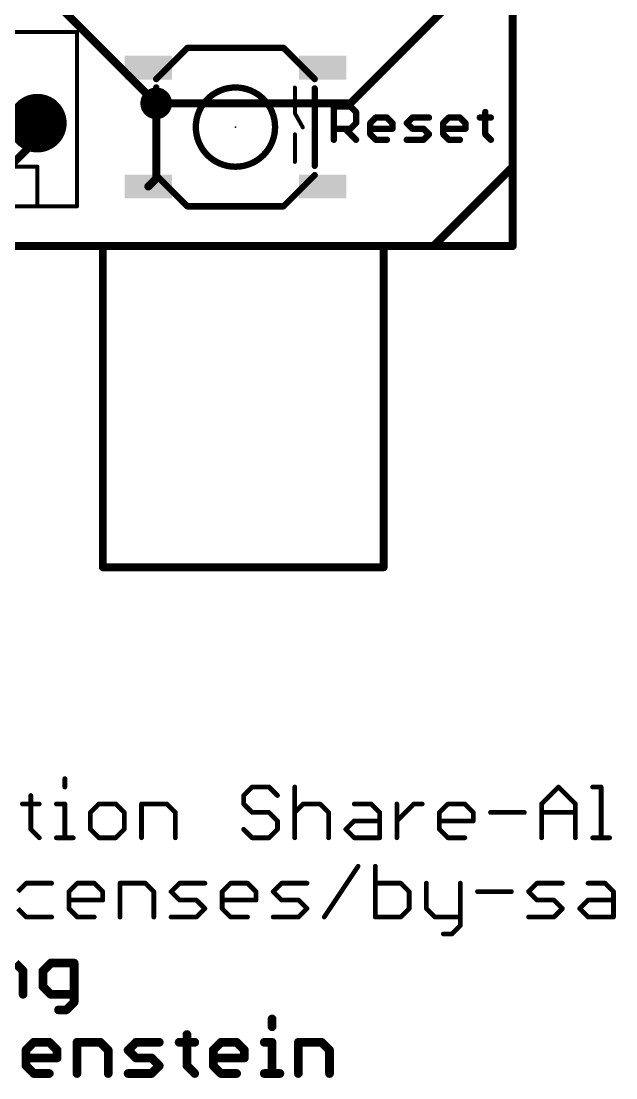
# Model space of a CAD drawing. Extents: x -28 to 79, y -27 to 67.
# Drawn here: x 37.58 to 56.64, y -26.67 to 7.21 of the extents above; entities that cross this region are included whole.
import ezdxf

# ---------------------------------------------------------------- set-up
doc = ezdxf.new("R2010")
doc.units = 0
for name, color, linetype in [('1', 12, 'CONTINUOUS'), ('16', 132, 'CONTINUOUS'), ('17', 110, 'CONTINUOUS'), ('18', 110, 'CONTINUOUS'), ('20', 53, 'CONTINUOUS'), ('21', 41, 'CONTINUOUS'), ('23', 53, 'CONTINUOUS'), ('51', 53, 'CONTINUOUS')]:
    doc.layers.add(name, color=color, linetype=linetype)

# ---------------------------------------------------------------- blocks, each defined once
blk = doc.blocks.new('RECT')
blk.add_solid([(-0.5, -0.5), (0.5, -0.5), (-0.5, 0.5), (0.5, 0.5)])
blk = doc.blocks.new('ROUNDP')
at = {"const_width": 0.5}
blk.add_lwpolyline([(0, -0.25, 1), (0, 0.25, 1), (0, -0.25)], format="xyb", dxfattribs=at)
blk = doc.blocks.new('ROUNDV')
at = {"const_width": 0.5}
blk.add_lwpolyline([(0, -0.25, 1), (0, 0.25, 1), (0, -0.25)], format="xyb", dxfattribs=at)

msp = doc.modelspace()

# ---------------------------------------------------------------- linework, layer by layer
at = {"layer": '1', "const_width": 0.254}
for points in [[(53.34, 59.69), (53.34, 0)], [(41.91, 4.572), (41.91, 2.159)], [(41.91, 2.159), (41.656, 1.905)], [(53.34, 0), (0, 0)]]:
    msp.add_lwpolyline(points, dxfattribs=at)
at = {"layer": '1', "const_width": 0.127}
for points in [[(41.9735, 4.572, 1), (41.8465, 4.572)], [(41.8465, 2.159, 1), (41.9735, 2.159)], [(41.9549, 2.1141, 1), (41.8651, 2.2039)], [(41.6111, 1.9499, 1), (41.7009, 1.8601)], [(53.2765, 0, 1), (53.4035, 0)], [(53.34, -0.0635, 1), (53.34, 0.0635)]]:
    msp.add_lwpolyline(points, format="xyb", dxfattribs=at)
at = {"layer": '16', "const_width": 0.254}
for points in [[(53.34, 59.69), (53.34, 0)], [(41.91, 4.572), (32.7025, 13.7795)], [(48.133, 4.572), (52.578, 9.017)], [(41.91, 4.572), (48.133, 4.572)], [(38.1, 3.429), (38.1, 3.937)], [(36.957, 2.286), (38.1, 3.429)], [(53.34, 0), (0, 0)]]:
    msp.add_lwpolyline(points, dxfattribs=at)
at = {"layer": '16', "const_width": 0.127}
for points in [[(41.91, 4.6355, 1), (41.91, 4.5085)], [(41.8651, 4.5271, 1), (41.9549, 4.6169)], [(48.0881, 4.6169, 1), (48.1779, 4.5271)], [(48.133, 4.5085, 1), (48.133, 4.6355)], [(38.1635, 3.937, 1), (38.0365, 3.937)], [(38.0365, 3.429, 1), (38.1635, 3.429)], [(38.1449, 3.3841, 1), (38.0551, 3.4739)], [(53.2765, 0, 1), (53.4035, 0)], [(53.34, -0.0635, 1), (53.34, 0.0635)]]:
    msp.add_lwpolyline(points, format="xyb", dxfattribs=at)
at = {"layer": '20', "const_width": 0.2032}
for points in [[(53.34, 57.15), (53.34, 2.54)], [(53.34, 2.54), (50.8, 0)], [(50.8, 0), (2.54, 0)]]:
    msp.add_lwpolyline(points, dxfattribs=at)
at = {"layer": '20', "const_width": 0.1016}
for points in [[(53.2892, 2.54, 1), (53.3908, 2.54)], [(53.3759, 2.5041, 1), (53.3041, 2.5759)], [(50.7641, 0.0359, 1), (50.8359, -0.0359)], [(50.8, -0.0508, 1), (50.8, 0.0508)]]:
    msp.add_lwpolyline(points, format="xyb", dxfattribs=at)
at = {"layer": '21'}
for points, const_width in [([(39.37, 6.858), (31.75, 6.858)], 0.127), ([(39.37, 6.858), (39.37, 1.27)], 0.127), ([(42.91, 6.35), (45.99, 6.35)], 0.2032), ([(41.91, 2.57), (41.91, 5.08)], 0.2032), ([(46.99, 5.05), (46.99, 2.57)], 0.2032), ([(47.6034, 3.4036), (47.6034, 4.4713)], 0.2032), ([(47.6034, 4.4713), (48.1373, 4.4713)], 0.2032), ([(48.1373, 4.4713), (48.3152, 4.2934)], 0.2032), ([(48.3152, 4.2934), (48.3152, 3.9375)], 0.2032), ([(48.7728, 3.9375), (48.9507, 4.1154)], 0.2032), ([(48.9507, 4.1154), (49.3067, 4.1154)], 0.2032), ([(49.3067, 4.1154), (49.4846, 3.9375)], 0.2032), ([(49.9422, 3.9375), (50.1201, 4.1154)], 0.2032), ([(50.1201, 4.1154), (50.654, 4.1154)], 0.2032), ([(51.1116, 3.9375), (51.2895, 4.1154)], 0.2032), ([(51.2895, 4.1154), (51.6455, 4.1154)], 0.2032), ([(51.6455, 4.1154), (51.8234, 3.9375)], 0.2032), ([(52.281, 4.1154), (52.6369, 4.1154)], 0.2032), ([(52.4589, 4.2934), (52.4589, 3.5816)], 0.2032), ([(48.1373, 3.7595), (47.6034, 3.7595)], 0.2032), ([(47.9593, 3.7595), (48.3152, 3.4036)], 0.2032), ([(48.3152, 3.9375), (48.1373, 3.7595)], 0.2032), ([(48.7728, 3.5816), (48.7728, 3.9375)], 0.2032), ([(49.4846, 3.7595), (48.7728, 3.7595)], 0.2032), ([(49.4846, 3.9375), (49.4846, 3.7595)], 0.2032), ([(50.1201, 3.7595), (49.9422, 3.9375)], 0.2032), ([(50.4761, 3.7595), (50.1201, 3.7595)], 0.2032), ([(50.654, 3.5816), (50.4761, 3.7595)], 0.2032), ([(51.1116, 3.5816), (51.1116, 3.9375)], 0.2032), ([(51.8234, 3.7595), (51.1116, 3.7595)], 0.2032), ([(51.8234, 3.9375), (51.8234, 3.7595)], 0.2032), ([(48.9507, 3.4036), (48.7728, 3.5816)], 0.2032), ([(49.3067, 3.4036), (48.9507, 3.4036)], 0.2032), ([(49.9422, 3.4036), (50.4761, 3.4036)], 0.2032), ([(50.4761, 3.4036), (50.654, 3.5816)], 0.2032), ([(51.2895, 3.4036), (51.1116, 3.5816)], 0.2032), ([(51.6455, 3.4036), (51.2895, 3.4036)], 0.2032), ([(52.4589, 3.5816), (52.6369, 3.4036)], 0.2032), ([(33.02, 2.54), (38.1, 2.54)], 0.127), ([(38.1, 2.54), (38.1, 1.27)], 0.127), ([(45.99, 1.27), (42.91, 1.27)], 0.2032), ([(38.1, 1.27), (33.02, 1.27)], 0.127), ([(39.37, 1.27), (38.1, 1.27)], 0.127)]:
    msp.add_lwpolyline(points, dxfattribs=dict(at, const_width=const_width))
for points, const_width in [([(39.4018, 6.858, 1), (39.3383, 6.858)], 0.0635), ([(39.37, 6.8263, 1), (39.37, 6.8898)], 0.0635), ([(42.91, 6.4008, 1), (42.91, 6.2992)], 0.1016), ([(45.99, 6.2992, 1), (45.99, 6.4008)], 0.1016), ([(41.9608, 5.08, 1), (41.8592, 5.08)], 0.1016), ([(44.45, 2.54, 1), (44.45, 5.08, 1), (44.45, 2.54)], 0.2032), ([(47.0408, 5.05, 1), (46.9392, 5.05)], 0.1016), ([(47.6542, 4.4713, 1), (47.5526, 4.4713)], 0.1016), ([(47.6034, 4.5221, 1), (47.6034, 4.4205)], 0.1016), ([(48.1732, 4.5072, 1), (48.1013, 4.4354)], 0.1016), ([(48.1373, 4.4205, 1), (48.1373, 4.5221)], 0.1016), ([(48.366, 4.2934, 1), (48.2644, 4.2934)], 0.1016), ([(48.2793, 4.2574, 1), (48.3511, 4.3293)], 0.1016), ([(48.9507, 4.1662, 1), (48.9507, 4.0646)], 0.1016), ([(48.9867, 4.0795, 1), (48.9148, 4.1513)], 0.1016), ([(49.3426, 4.1513, 1), (49.2707, 4.0795)], 0.1016), ([(49.3067, 4.0646, 1), (49.3067, 4.1662)], 0.1016), ([(50.1201, 4.1662, 1), (50.1201, 4.0646)], 0.1016), ([(50.1561, 4.0795, 1), (50.0842, 4.1513)], 0.1016), ([(50.654, 4.0646, 1), (50.654, 4.1662)], 0.1016), ([(51.2895, 4.1662, 1), (51.2895, 4.0646)], 0.1016), ([(51.3255, 4.0795, 1), (51.2536, 4.1513)], 0.1016), ([(51.6814, 4.1513, 1), (51.6095, 4.0795)], 0.1016), ([(51.6455, 4.0646, 1), (51.6455, 4.1662)], 0.1016), ([(52.281, 4.1662, 1), (52.281, 4.0646)], 0.1016), ([(52.5097, 4.2934, 1), (52.4081, 4.2934)], 0.1016), ([(52.6369, 4.0646, 1), (52.6369, 4.1662)], 0.1016), ([(47.6034, 3.8103, 1), (47.6034, 3.7087)], 0.1016), ([(47.9952, 3.7954, 1), (47.9234, 3.7236)], 0.1016), ([(48.1013, 3.7954, 1), (48.1732, 3.7236)], 0.1016), ([(48.1373, 3.7087, 1), (48.1373, 3.8103)], 0.1016), ([(48.2644, 3.9375, 1), (48.366, 3.9375)], 0.1016), ([(48.3511, 3.9015, 1), (48.2793, 3.9734)], 0.1016), ([(48.8236, 3.9375, 1), (48.722, 3.9375)], 0.1016), ([(48.7369, 3.9734, 1), (48.8087, 3.9015)], 0.1016), ([(48.7728, 3.8103, 1), (48.7728, 3.7087)], 0.1016), ([(49.5354, 3.9375, 1), (49.4338, 3.9375)], 0.1016), ([(49.4338, 3.7595, 1), (49.5354, 3.7595)], 0.1016), ([(49.4487, 3.9015, 1), (49.5205, 3.9734)], 0.1016), ([(49.4846, 3.7087, 1), (49.4846, 3.8103)], 0.1016), ([(49.9781, 3.9734, 1), (49.9063, 3.9015)], 0.1016), ([(49.9063, 3.9734, 1), (49.9781, 3.9015)], 0.1016), ([(50.1201, 3.8103, 1), (50.1201, 3.7087)], 0.1016), ([(50.0842, 3.7236, 1), (50.1561, 3.7954)], 0.1016), ([(50.512, 3.7954, 1), (50.4401, 3.7236)], 0.1016), ([(50.4761, 3.7087, 1), (50.4761, 3.8103)], 0.1016), ([(51.1624, 3.9375, 1), (51.0608, 3.9375)], 0.1016), ([(51.0757, 3.9734, 1), (51.1475, 3.9015)], 0.1016), ([(51.1116, 3.8103, 1), (51.1116, 3.7087)], 0.1016), ([(51.8742, 3.9375, 1), (51.7726, 3.9375)], 0.1016), ([(51.7726, 3.7595, 1), (51.8742, 3.7595)], 0.1016), ([(51.7875, 3.9015, 1), (51.8593, 3.9734)], 0.1016), ([(51.8234, 3.7087, 1), (51.8234, 3.8103)], 0.1016), ([(47.5526, 3.4036, 1), (47.6542, 3.4036)], 0.1016), ([(48.2793, 3.3677, 1), (48.3511, 3.4395)], 0.1016), ([(48.8087, 3.6175, 1), (48.7369, 3.5456)], 0.1016), ([(48.722, 3.5816, 1), (48.8236, 3.5816)], 0.1016), ([(48.9507, 3.4544, 1), (48.9507, 3.3528)], 0.1016), ([(48.9148, 3.3677, 1), (48.9867, 3.4395)], 0.1016), ([(49.3067, 3.3528, 1), (49.3067, 3.4544)], 0.1016), ([(49.9422, 3.4544, 1), (49.9422, 3.3528)], 0.1016), ([(50.4401, 3.4395, 1), (50.512, 3.3677)], 0.1016), ([(50.4761, 3.3528, 1), (50.4761, 3.4544)], 0.1016), ([(50.6899, 3.5456, 1), (50.6181, 3.6175)], 0.1016), ([(50.6181, 3.5456, 1), (50.6899, 3.6175)], 0.1016), ([(51.1475, 3.6175, 1), (51.0757, 3.5456)], 0.1016), ([(51.0608, 3.5816, 1), (51.1624, 3.5816)], 0.1016), ([(51.2895, 3.4544, 1), (51.2895, 3.3528)], 0.1016), ([(51.2536, 3.3677, 1), (51.3255, 3.4395)], 0.1016), ([(51.6455, 3.3528, 1), (51.6455, 3.4544)], 0.1016), ([(52.4949, 3.6175, 1), (52.423, 3.5456)], 0.1016), ([(52.4081, 3.5816, 1), (52.5097, 3.5816)], 0.1016), ([(52.601, 3.3677, 1), (52.6728, 3.4395)], 0.1016), ([(38.1318, 2.54, 1), (38.0682, 2.54)], 0.0635), ([(38.1, 2.5082, 1), (38.1, 2.5718)], 0.0635), ([(41.8592, 2.57, 1), (41.9608, 2.57)], 0.1016), ([(46.9392, 2.57, 1), (47.0408, 2.57)], 0.1016), ([(42.91, 1.3208, 1), (42.91, 1.2192)], 0.1016), ([(45.99, 1.2192, 1), (45.99, 1.3208)], 0.1016), ([(38.0682, 1.27, 1), (38.1318, 1.27)], 0.0635), ([(38.1, 1.3017, 1), (38.1, 1.2383)], 0.0635), ([(38.1, 1.2383, 1), (38.1, 1.3017)], 0.0635), ([(39.3383, 1.27, 1), (39.4018, 1.27)], 0.0635), ([(39.37, 1.2383, 1), (39.37, 1.3017)], 0.0635)]:
    msp.add_lwpolyline(points, format="xyb", dxfattribs=dict(at, const_width=const_width))
at = {"layer": '23'}
msp.add_point((44.45, 3.81), dxfattribs=at)
at = {"layer": '51'}
for points, const_width in [([(53.34, 2.54), (53.34, 57.15)], 0.254), ([(41.91, 5.35), (42.91, 6.35)], 0.2032), ([(45.99, 6.35), (46.99, 5.35)], 0.2032), ([(46.355, 5.08), (46.355, 4.255)], 0.127), ([(46.355, 4.255), (46.61, 3.8)], 0.127), ([(46.355, 3.58), (46.355, 2.695)], 0.127), ([(42.91, 1.27), (41.91, 2.27)], 0.2032), ([(46.99, 2.27), (45.99, 1.27)], 0.2032), ([(50.8, 0), (53.34, 2.54)], 0.254), ([(21.7, 0), (50.8, 0)], 0.254), ([(40.2, -10.3), (40.2, -0.1)], 0.254), ([(49.2, -10.3), (49.2, -0.1)], 0.254), ([(40.2, -10.3), (49.2, -10.3)], 0.254), ([(38.9815, -17.0756), (38.9815, -17.3468)], 0.1524), ([(44.9844, -17.3468), (44.7132, -17.618)], 0.1524), ([(45.5267, -17.3468), (44.9844, -17.3468)], 0.1524), ([(45.7979, -17.618), (45.5267, -17.3468)], 0.1524), ([(46.3504, -17.3468), (46.3504, -18.9738)], 0.1524), ([(54.2633, -17.8891), (54.8056, -17.3468)], 0.1524), ([(54.8056, -17.3468), (55.3479, -17.8891)], 0.1524), ([(55.9004, -17.3468), (56.1716, -17.3468)], 0.1524), ([(56.1716, -17.3468), (56.1716, -18.9738)], 0.1524), ([(37.89, -17.618), (37.89, -18.7026)], 0.1524), ([(44.7132, -17.618), (44.7132, -17.8891)], 0.1524), ([(37.6189, -17.8891), (38.1612, -17.8891)], 0.1524), ([(38.7103, -17.8891), (38.9815, -17.8891)], 0.1524), ([(38.9815, -17.8891), (38.9815, -18.9738)], 0.1524), ([(40.0729, -17.8891), (39.8017, -18.1603)], 0.1524), ([(40.6152, -17.8891), (40.0729, -17.8891)], 0.1524), ([(40.8864, -18.1603), (40.6152, -17.8891)], 0.1524), ([(41.4389, -18.9738), (41.4389, -17.8891)], 0.1524), ([(41.4389, -17.8891), (42.2524, -17.8891)], 0.1524), ([(42.2524, -17.8891), (42.5235, -18.1603)], 0.1524), ([(44.7132, -17.8891), (44.9844, -18.1603)], 0.1524), ([(46.3504, -18.1603), (46.6215, -17.8891)], 0.1524), ([(46.6215, -17.8891), (47.1638, -17.8891)], 0.1524), ([(47.1638, -17.8891), (47.435, -18.1603)], 0.1524), ([(48.2587, -17.8891), (48.801, -17.8891)], 0.1524), ([(48.801, -17.8891), (49.0722, -18.1603)], 0.1524), ([(49.6247, -18.9738), (49.6247, -17.8891)], 0.1524), ([(49.6247, -18.4315), (50.167, -17.8891)], 0.1524), ([(50.167, -17.8891), (50.4382, -17.8891)], 0.1524), ([(50.989, -18.1603), (51.2601, -17.8891)], 0.1524), ([(51.2601, -17.8891), (51.8025, -17.8891)], 0.1524), ([(51.8025, -17.8891), (52.0736, -18.1603)], 0.1524), ([(54.2633, -18.9738), (54.2633, -17.8891)], 0.1524), ([(55.3479, -17.8891), (55.3479, -18.9738)], 0.1524), ([(39.8017, -18.1603), (39.8017, -18.7026)], 0.1524), ([(40.8864, -18.7026), (40.8864, -18.1603)], 0.1524), ([(42.5235, -18.1603), (42.5235, -18.9738)], 0.1524), ([(44.9844, -18.1603), (45.5267, -18.1603)], 0.1524), ([(45.5267, -18.1603), (45.7979, -18.4315)], 0.1524), ([(47.435, -18.1603), (47.435, -18.9738)], 0.1524), ([(49.0722, -18.1603), (49.0722, -18.9738)], 0.1524), ([(50.989, -18.7026), (50.989, -18.1603)], 0.1524), ([(52.0736, -18.1603), (52.0736, -18.4315)], 0.1524), ([(52.6261, -18.1603), (53.7108, -18.1603)], 0.1524), ([(54.2633, -18.1603), (55.3479, -18.1603)], 0.1524), ([(37.89, -18.7026), (38.1612, -18.9738)], 0.1524), ([(39.8017, -18.7026), (40.0729, -18.9738)], 0.1524), ([(40.6152, -18.9738), (40.8864, -18.7026)], 0.1524), ([(44.9844, -18.9738), (44.7132, -18.7026)], 0.1524), ([(45.7979, -18.7026), (45.5267, -18.9738)], 0.1524), ([(45.7979, -18.4315), (45.7979, -18.7026)], 0.1524), ([(47.9875, -18.7026), (48.2587, -18.4315)], 0.1524), ([(48.2587, -18.9738), (47.9875, -18.7026)], 0.1524), ([(48.2587, -18.4315), (49.0722, -18.4315)], 0.1524), ([(52.0736, -18.4315), (50.989, -18.4315)], 0.1524), ([(51.2601, -18.9738), (50.989, -18.7026)], 0.1524), ([(38.7103, -18.9738), (39.2526, -18.9738)], 0.1524), ([(40.0729, -18.9738), (40.6152, -18.9738)], 0.1524), ([(45.5267, -18.9738), (44.9844, -18.9738)], 0.1524), ([(49.0722, -18.9738), (48.2587, -18.9738)], 0.1524), ([(51.8025, -18.9738), (51.2601, -18.9738)], 0.1524), ([(55.9004, -18.9738), (56.4428, -18.9738)], 0.1524), ([(47.2973, -21.5138), (48.382, -19.8868)], 0.1524), ([(48.9345, -19.8868), (48.9345, -21.5138)], 0.1524), ([(37.7456, -20.4291), (37.4744, -20.7003)], 0.1524), ([(38.5591, -20.4291), (37.7456, -20.4291)], 0.1524), ([(39.1116, -20.7003), (39.3827, -20.4291)], 0.1524), ([(39.1116, -21.2426), (39.1116, -20.7003)], 0.1524), ([(39.3827, -20.4291), (39.925, -20.4291)], 0.1524), ([(39.925, -20.4291), (40.1962, -20.7003)], 0.1524), ([(40.1962, -20.7003), (40.1962, -20.9715)], 0.1524), ([(40.7487, -21.5138), (40.7487, -20.4291)], 0.1524), ([(40.7487, -20.4291), (41.5622, -20.4291)], 0.1524), ([(41.5622, -20.4291), (41.8334, -20.7003)], 0.1524), ([(41.8334, -20.7003), (41.8334, -21.5138)], 0.1524), ([(42.3859, -20.7003), (42.657, -20.4291)], 0.1524), ([(42.657, -20.9715), (42.3859, -20.7003)], 0.1524), ([(42.657, -20.4291), (43.4705, -20.4291)], 0.1524), ([(44.023, -20.7003), (44.2942, -20.4291)], 0.1524), ([(44.023, -21.2426), (44.023, -20.7003)], 0.1524), ([(44.2942, -20.4291), (44.8365, -20.4291)], 0.1524), ([(44.8365, -20.4291), (45.1077, -20.7003)], 0.1524), ([(45.1077, -20.7003), (45.1077, -20.9715)], 0.1524), ([(45.6602, -20.7003), (45.9313, -20.4291)], 0.1524), ([(45.9313, -20.9715), (45.6602, -20.7003)], 0.1524), ([(45.9313, -20.4291), (46.7448, -20.4291)], 0.1524), ([(49.748, -20.4291), (48.9345, -20.4291)], 0.1524), ([(50.0192, -20.7003), (49.748, -20.4291)], 0.1524), ([(50.0192, -21.2426), (50.0192, -20.7003)], 0.1524), ([(50.5717, -20.4291), (50.5717, -21.2426)], 0.1524), ([(51.6563, -20.4291), (51.6563, -21.785)], 0.1524), ([(52.2088, -20.7003), (53.2935, -20.7003)], 0.1524), ([(53.846, -20.7003), (54.1171, -20.4291)], 0.1524), ([(54.1171, -20.9715), (53.846, -20.7003)], 0.1524), ([(54.1171, -20.4291), (54.9306, -20.4291)], 0.1524), ([(55.7543, -20.4291), (56.2966, -20.4291)], 0.1524), ([(56.2966, -20.4291), (56.5678, -20.7003)], 0.1524), ([(56.5678, -20.7003), (56.5678, -21.5138)], 0.1524), ([(40.1962, -20.9715), (39.1116, -20.9715)], 0.1524), ([(43.1994, -20.9715), (42.657, -20.9715)], 0.1524), ([(43.4705, -21.2426), (43.1994, -20.9715)], 0.1524), ([(45.1077, -20.9715), (44.023, -20.9715)], 0.1524), ([(46.4737, -20.9715), (45.9313, -20.9715)], 0.1524), ([(46.7448, -21.2426), (46.4737, -20.9715)], 0.1524), ([(54.6595, -20.9715), (54.1171, -20.9715)], 0.1524), ([(54.9306, -21.2426), (54.6595, -20.9715)], 0.1524), ([(55.4831, -21.2426), (55.7543, -20.9715)], 0.1524), ([(55.7543, -20.9715), (56.5678, -20.9715)], 0.1524), ([(37.4744, -21.2426), (37.7456, -21.5138)], 0.1524), ([(39.3827, -21.5138), (39.1116, -21.2426)], 0.1524), ([(43.1994, -21.5138), (43.4705, -21.2426)], 0.1524), ([(44.2942, -21.5138), (44.023, -21.2426)], 0.1524), ([(46.4737, -21.5138), (46.7448, -21.2426)], 0.1524), ([(49.748, -21.5138), (50.0192, -21.2426)], 0.1524), ([(50.5717, -21.2426), (50.8428, -21.5138)], 0.1524), ([(54.6595, -21.5138), (54.9306, -21.2426)], 0.1524), ([(55.7543, -21.5138), (55.4831, -21.2426)], 0.1524), ([(37.7456, -21.5138), (38.5591, -21.5138)], 0.1524), ([(39.925, -21.5138), (39.3827, -21.5138)], 0.1524), ([(42.3859, -21.5138), (43.1994, -21.5138)], 0.1524), ([(44.8365, -21.5138), (44.2942, -21.5138)], 0.1524), ([(45.6602, -21.5138), (46.4737, -21.5138)], 0.1524), ([(48.9345, -21.5138), (49.748, -21.5138)], 0.1524), ([(50.8428, -21.5138), (51.6563, -21.5138)], 0.1524), ([(53.846, -21.5138), (54.6595, -21.5138)], 0.1524), ([(56.5678, -21.5138), (55.7543, -21.5138)], 0.1524), ([(51.3851, -22.0561), (51.114, -22.0561)], 0.1524), ([(51.6563, -21.785), (51.3851, -22.0561)], 0.1524), ([(37.3926, -22.9904), (37.6426, -23.2404)], 0.2794), ([(38.5298, -22.9904), (38.2798, -23.2404)], 0.2794), ([(39.2797, -22.9904), (38.5298, -22.9904)], 0.2794), ([(39.2797, -24.2403), (39.2797, -22.9904)], 0.2794), ([(37.6426, -23.2404), (37.6426, -23.9903)], 0.2794), ([(38.2798, -23.2404), (38.2798, -23.7403)], 0.2794), ([(38.2798, -23.7403), (38.5298, -23.9903)], 0.2794), ([(38.5298, -23.9903), (39.2797, -23.9903)], 0.2794), ([(38.7798, -24.4903), (39.0298, -24.4903)], 0.2794), ([(39.0298, -24.4903), (39.2797, -24.2403)], 0.2794), ([(45.6241, -24.7804), (45.6241, -25.0304)], 0.2794), ([(37.7341, -25.7804), (37.9841, -25.5304)], 0.2794), ([(37.9841, -25.5304), (38.484, -25.5304)], 0.2794), ([(38.484, -25.5304), (38.734, -25.7804)], 0.2794), ([(39.3713, -26.5303), (39.3713, -25.5304)], 0.2794), ([(39.3713, -25.5304), (40.1212, -25.5304)], 0.2794), ([(40.1212, -25.5304), (40.3712, -25.7804)], 0.2794), ([(41.0084, -25.7804), (41.2584, -25.5304)], 0.2794), ([(41.2584, -25.5304), (42.0083, -25.5304)], 0.2794), ([(42.6456, -25.5304), (43.1455, -25.5304)], 0.2794), ([(42.8956, -25.2804), (42.8956, -26.2803)], 0.2794), ([(43.737, -25.7804), (43.987, -25.5304)], 0.2794), ([(43.987, -25.5304), (44.487, -25.5304)], 0.2794), ([(44.487, -25.5304), (44.7369, -25.7804)], 0.2794), ([(45.3742, -25.5304), (45.6241, -25.5304)], 0.2794), ([(45.6241, -25.5304), (45.6241, -26.5303)], 0.2794), ([(46.4656, -26.5303), (46.4656, -25.5304)], 0.2794), ([(46.4656, -25.5304), (47.2155, -25.5304)], 0.2794), ([(47.2155, -25.5304), (47.4655, -25.7804)], 0.2794), ([(37.7341, -26.2803), (37.7341, -25.7804)], 0.2794), ([(38.734, -25.7804), (38.734, -26.0303)], 0.2794), ([(40.3712, -25.7804), (40.3712, -26.5303)], 0.2794), ([(41.2584, -26.0303), (41.0084, -25.7804)], 0.2794), ([(43.737, -26.2803), (43.737, -25.7804)], 0.2794), ([(44.7369, -25.7804), (44.7369, -26.0303)], 0.2794), ([(47.4655, -25.7804), (47.4655, -26.5303)], 0.2794), ([(38.734, -26.0303), (37.7341, -26.0303)], 0.2794), ([(41.7584, -26.0303), (41.2584, -26.0303)], 0.2794), ([(42.0083, -26.2803), (41.7584, -26.0303)], 0.2794), ([(44.7369, -26.0303), (43.737, -26.0303)], 0.2794), ([(37.9841, -26.5303), (37.7341, -26.2803)], 0.2794), ([(38.484, -26.5303), (37.9841, -26.5303)], 0.2794), ([(41.0084, -26.5303), (41.7584, -26.5303)], 0.2794), ([(41.7584, -26.5303), (42.0083, -26.2803)], 0.2794), ([(42.8956, -26.2803), (43.1455, -26.5303)], 0.2794), ([(43.987, -26.5303), (43.737, -26.2803)], 0.2794), ([(44.487, -26.5303), (43.987, -26.5303)], 0.2794), ([(45.3742, -26.5303), (45.8741, -26.5303)], 0.2794)]:
    msp.add_lwpolyline(points, dxfattribs=dict(at, const_width=const_width))
for points, const_width in [([(42.9459, 6.3141, 1), (42.8741, 6.3859)], 0.1016), ([(46.0259, 6.3859, 1), (45.9541, 6.3141)], 0.1016), ([(41.8741, 5.3859, 1), (41.9459, 5.3141)], 0.1016), ([(46.9541, 5.3141, 1), (47.0259, 5.3859)], 0.1016), ([(46.3868, 5.08, 1), (46.3233, 5.08)], 0.0635), ([(46.3827, 4.2705, 1), (46.3273, 4.2395)], 0.0635), ([(46.3233, 4.255, 1), (46.3868, 4.255)], 0.0635), ([(46.5823, 3.7845, 1), (46.6377, 3.8155)], 0.0635), ([(46.3868, 3.58, 1), (46.3233, 3.58)], 0.0635), ([(46.3233, 2.695, 1), (46.3868, 2.695)], 0.0635), ([(41.9459, 2.3059, 1), (41.8741, 2.2341)], 0.1016), ([(47.0259, 2.2341, 1), (46.9541, 2.3059)], 0.1016), ([(53.2765, 2.54, 1), (53.4035, 2.54)], 0.127), ([(53.3849, 2.4951, 1), (53.2951, 2.5849)], 0.127), ([(42.8741, 1.2341, 1), (42.9459, 1.3059)], 0.1016), ([(45.9541, 1.3059, 1), (46.0259, 1.2341)], 0.1016), ([(40.2635, -0.1, 1), (40.1365, -0.1)], 0.127), ([(49.2635, -0.1, 1), (49.1365, -0.1)], 0.127), ([(50.7551, 0.0449, 1), (50.8449, -0.0449)], 0.127), ([(50.8, -0.0635, 1), (50.8, 0.0635)], 0.127), ([(40.2, -10.2365, 1), (40.2, -10.3635)], 0.127), ([(40.1365, -10.3, 1), (40.2635, -10.3)], 0.127), ([(49.1365, -10.3, 1), (49.2635, -10.3)], 0.127), ([(49.2, -10.3635, 1), (49.2, -10.2365)], 0.127), ([(39.0196, -17.0756, 1), (38.9434, -17.0756)], 0.0762), ([(44.9844, -17.3087, 1), (44.9844, -17.3849)], 0.0762), ([(45.0113, -17.3738, 1), (44.9574, -17.3199)], 0.0762), ([(45.5536, -17.3199, 1), (45.4998, -17.3738)], 0.0762), ([(45.5267, -17.3849, 1), (45.5267, -17.3087)], 0.0762), ([(46.3885, -17.3468, 1), (46.3123, -17.3468)], 0.0762), ([(54.8325, -17.3199, 1), (54.7787, -17.3738)], 0.0762), ([(54.8325, -17.3738, 1), (54.7787, -17.3199)], 0.0762), ([(55.9004, -17.3087, 1), (55.9004, -17.3849)], 0.0762), ([(56.2097, -17.3468, 1), (56.1335, -17.3468)], 0.0762), ([(56.1716, -17.3849, 1), (56.1716, -17.3087)], 0.0762), ([(37.9281, -17.618, 1), (37.8519, -17.618)], 0.0762), ([(38.9434, -17.3468, 1), (39.0196, -17.3468)], 0.0762), ([(44.7513, -17.618, 1), (44.6751, -17.618)], 0.0762), ([(44.6863, -17.591, 1), (44.7401, -17.6449)], 0.0762), ([(45.7709, -17.6449, 1), (45.8248, -17.591)], 0.0762), ([(37.6189, -17.851, 1), (37.6189, -17.9272)], 0.0762), ([(38.1612, -17.9272, 1), (38.1612, -17.851)], 0.0762), ([(38.7103, -17.851, 1), (38.7103, -17.9272)], 0.0762), ([(39.0196, -17.8891, 1), (38.9434, -17.8891)], 0.0762), ([(38.9815, -17.9272, 1), (38.9815, -17.851)], 0.0762), ([(40.0729, -17.851, 1), (40.0729, -17.9272)], 0.0762), ([(40.0998, -17.9161, 1), (40.0459, -17.8622)], 0.0762), ([(40.6422, -17.8622, 1), (40.5883, -17.9161)], 0.0762), ([(40.6152, -17.9272, 1), (40.6152, -17.851)], 0.0762), ([(41.477, -17.8891, 1), (41.4008, -17.8891)], 0.0762), ([(41.4389, -17.851, 1), (41.4389, -17.9272)], 0.0762), ([(42.2793, -17.8622, 1), (42.2254, -17.9161)], 0.0762), ([(42.2524, -17.9272, 1), (42.2524, -17.851)], 0.0762), ([(44.7401, -17.8622, 1), (44.6863, -17.9161)], 0.0762), ([(44.6751, -17.8891, 1), (44.7513, -17.8891)], 0.0762), ([(46.6215, -17.851, 1), (46.6215, -17.9272)], 0.0762), ([(46.6485, -17.9161, 1), (46.5946, -17.8622)], 0.0762), ([(47.1908, -17.8622, 1), (47.1369, -17.9161)], 0.0762), ([(47.1638, -17.9272, 1), (47.1638, -17.851)], 0.0762), ([(48.2587, -17.851, 1), (48.2587, -17.9272)], 0.0762), ([(48.8279, -17.8622, 1), (48.7741, -17.9161)], 0.0762), ([(48.801, -17.9272, 1), (48.801, -17.851)], 0.0762), ([(49.6628, -17.8891, 1), (49.5866, -17.8891)], 0.0762), ([(50.167, -17.851, 1), (50.167, -17.9272)], 0.0762), ([(50.1939, -17.9161, 1), (50.1401, -17.8622)], 0.0762), ([(50.4382, -17.9272, 1), (50.4382, -17.851)], 0.0762), ([(51.2601, -17.851, 1), (51.2601, -17.9272)], 0.0762), ([(51.2871, -17.9161, 1), (51.2332, -17.8622)], 0.0762), ([(51.8294, -17.8622, 1), (51.7755, -17.9161)], 0.0762), ([(51.8025, -17.9272, 1), (51.8025, -17.851)], 0.0762), ([(54.2363, -17.8622, 1), (54.2902, -17.9161)], 0.0762), ([(54.3014, -17.8891, 1), (54.2252, -17.8891)], 0.0762), ([(55.386, -17.8891, 1), (55.3098, -17.8891)], 0.0762), ([(55.321, -17.9161, 1), (55.3749, -17.8622)], 0.0762), ([(39.8398, -18.1603, 1), (39.7636, -18.1603)], 0.0762), ([(39.7748, -18.1334, 1), (39.8287, -18.1872)], 0.0762), ([(40.9245, -18.1603, 1), (40.8483, -18.1603)], 0.0762), ([(40.8594, -18.1872, 1), (40.9133, -18.1334)], 0.0762), ([(42.5616, -18.1603, 1), (42.4854, -18.1603)], 0.0762), ([(42.4966, -18.1872, 1), (42.5505, -18.1334)], 0.0762), ([(44.9844, -18.1222, 1), (44.9844, -18.1984)], 0.0762), ([(44.9574, -18.1872, 1), (45.0113, -18.1334)], 0.0762), ([(45.5536, -18.1334, 1), (45.4997, -18.1872)], 0.0762), ([(45.5267, -18.1984, 1), (45.5267, -18.1222)], 0.0762), ([(46.3234, -18.1334, 1), (46.3773, -18.1872)], 0.0762), ([(47.4731, -18.1603, 1), (47.3969, -18.1603)], 0.0762), ([(47.4081, -18.1872, 1), (47.462, -18.1334)], 0.0762), ([(49.1103, -18.1603, 1), (49.0341, -18.1603)], 0.0762), ([(49.0452, -18.1872, 1), (49.0991, -18.1334)], 0.0762), ([(51.0271, -18.1603, 1), (50.9509, -18.1603)], 0.0762), ([(50.962, -18.1334, 1), (51.0159, -18.1872)], 0.0762), ([(52.1117, -18.1603, 1), (52.0355, -18.1603)], 0.0762), ([(52.0467, -18.1872, 1), (52.1006, -18.1334)], 0.0762), ([(52.6261, -18.1222, 1), (52.6261, -18.1984)], 0.0762), ([(53.7108, -18.1984, 1), (53.7108, -18.1222)], 0.0762), ([(54.2633, -18.1222, 1), (54.2633, -18.1984)], 0.0762), ([(55.3479, -18.1984, 1), (55.3479, -18.1222)], 0.0762), ([(37.917, -18.6757, 1), (37.8631, -18.7296)], 0.0762), ([(39.8287, -18.6757, 1), (39.7748, -18.7296)], 0.0762), ([(40.9133, -18.7296, 1), (40.8594, -18.6757)], 0.0762), ([(44.7401, -18.6757, 1), (44.6863, -18.7296)], 0.0762), ([(45.836, -18.4315, 1), (45.7598, -18.4315)], 0.0762), ([(45.7709, -18.4584, 1), (45.8248, -18.4045)], 0.0762), ([(45.8248, -18.7296, 1), (45.7709, -18.6757)], 0.0762), ([(48.0145, -18.6757, 1), (47.9606, -18.7296)], 0.0762), ([(48.2587, -18.3934, 1), (48.2587, -18.4696)], 0.0762), ([(48.2856, -18.4584, 1), (48.2317, -18.4045)], 0.0762), ([(49.0722, -18.4696, 1), (49.0722, -18.3934)], 0.0762), ([(49.5977, -18.4045, 1), (49.6516, -18.4584)], 0.0762), ([(51.0159, -18.6757, 1), (50.962, -18.7296)], 0.0762), ([(50.989, -18.3934, 1), (50.989, -18.4696)], 0.0762), ([(52.0355, -18.4315, 1), (52.1117, -18.4315)], 0.0762), ([(52.0736, -18.4696, 1), (52.0736, -18.3934)], 0.0762), ([(37.8519, -18.7026, 1), (37.9281, -18.7026)], 0.0762), ([(38.1342, -19.0007, 1), (38.1881, -18.9469)], 0.0762), ([(38.7103, -18.9357, 1), (38.7103, -19.0119)], 0.0762), ([(38.9434, -18.9738, 1), (39.0196, -18.9738)], 0.0762), ([(39.2526, -19.0119, 1), (39.2526, -18.9357)], 0.0762), ([(39.7636, -18.7026, 1), (39.8398, -18.7026)], 0.0762), ([(40.0729, -18.9357, 1), (40.0729, -19.0119)], 0.0762), ([(40.0459, -19.0007, 1), (40.0998, -18.9469)], 0.0762), ([(40.5883, -18.9469, 1), (40.6422, -19.0007)], 0.0762), ([(40.6152, -19.0119, 1), (40.6152, -18.9357)], 0.0762), ([(40.8483, -18.7026, 1), (40.9245, -18.7026)], 0.0762), ([(41.4008, -18.9738, 1), (41.477, -18.9738)], 0.0762), ([(42.4854, -18.9738, 1), (42.5616, -18.9738)], 0.0762), ([(44.9844, -18.9357, 1), (44.9844, -19.0119)], 0.0762), ([(44.9574, -19.0007, 1), (45.0113, -18.9469)], 0.0762), ([(45.4998, -18.9469, 1), (45.5536, -19.0007)], 0.0762), ([(45.5267, -19.0119, 1), (45.5267, -18.9357)], 0.0762), ([(45.7598, -18.7026, 1), (45.836, -18.7026)], 0.0762), ([(46.3123, -18.9738, 1), (46.3885, -18.9738)], 0.0762), ([(47.3969, -18.9738, 1), (47.4731, -18.9738)], 0.0762), ([(47.9606, -18.6757, 1), (48.0145, -18.7296)], 0.0762), ([(48.2587, -18.9357, 1), (48.2587, -19.0119)], 0.0762), ([(48.2317, -19.0007, 1), (48.2856, -18.9469)], 0.0762), ([(49.0341, -18.9738, 1), (49.1103, -18.9738)], 0.0762), ([(49.0722, -19.0119, 1), (49.0722, -18.9357)], 0.0762), ([(49.5866, -18.9738, 1), (49.6628, -18.9738)], 0.0762), ([(50.9509, -18.7026, 1), (51.0271, -18.7026)], 0.0762), ([(51.2601, -18.9357, 1), (51.2601, -19.0119)], 0.0762), ([(51.2332, -19.0007, 1), (51.2871, -18.9469)], 0.0762), ([(51.8025, -19.0119, 1), (51.8025, -18.9357)], 0.0762), ([(54.2252, -18.9738, 1), (54.3014, -18.9738)], 0.0762), ([(55.3098, -18.9738, 1), (55.386, -18.9738)], 0.0762), ([(55.9004, -18.9357, 1), (55.9004, -19.0119)], 0.0762), ([(56.1335, -18.9738, 1), (56.2097, -18.9738)], 0.0762), ([(56.4428, -19.0119, 1), (56.4428, -18.9357)], 0.0762), ([(48.4137, -19.9079, 1), (48.3503, -19.8657)], 0.0762), ([(48.9726, -19.8868, 1), (48.8964, -19.8868)], 0.0762), ([(37.7456, -20.391, 1), (37.7456, -20.4672)], 0.0762), ([(37.7725, -20.4561, 1), (37.7186, -20.4022)], 0.0762), ([(38.5591, -20.4672, 1), (38.5591, -20.391)], 0.0762), ([(39.1497, -20.7003, 1), (39.0735, -20.7003)], 0.0762), ([(39.0846, -20.6734, 1), (39.1385, -20.7272)], 0.0762), ([(39.3827, -20.391, 1), (39.3827, -20.4672)], 0.0762), ([(39.4097, -20.4561, 1), (39.3558, -20.4022)], 0.0762), ([(39.952, -20.4022, 1), (39.8981, -20.4561)], 0.0762), ([(39.925, -20.4672, 1), (39.925, -20.391)], 0.0762), ([(40.2343, -20.7003, 1), (40.1581, -20.7003)], 0.0762), ([(40.1693, -20.7272, 1), (40.2232, -20.6734)], 0.0762), ([(40.7868, -20.4291, 1), (40.7106, -20.4291)], 0.0762), ([(40.7487, -20.391, 1), (40.7487, -20.4672)], 0.0762), ([(41.5891, -20.4022, 1), (41.5353, -20.4561)], 0.0762), ([(41.5622, -20.4672, 1), (41.5622, -20.391)], 0.0762), ([(41.8715, -20.7003, 1), (41.7953, -20.7003)], 0.0762), ([(41.8064, -20.7272, 1), (41.8603, -20.6734)], 0.0762), ([(42.4128, -20.6734, 1), (42.3589, -20.7272)], 0.0762), ([(42.3589, -20.6734, 1), (42.4128, -20.7272)], 0.0762), ([(42.657, -20.391, 1), (42.657, -20.4672)], 0.0762), ([(42.684, -20.4561, 1), (42.6301, -20.4022)], 0.0762), ([(43.4705, -20.4672, 1), (43.4705, -20.391)], 0.0762), ([(44.0611, -20.7003, 1), (43.9849, -20.7003)], 0.0762), ([(43.9961, -20.6734, 1), (44.05, -20.7272)], 0.0762), ([(44.2942, -20.391, 1), (44.2942, -20.4672)], 0.0762), ([(44.3211, -20.4561, 1), (44.2672, -20.4022)], 0.0762), ([(44.8635, -20.4022, 1), (44.8096, -20.4561)], 0.0762), ([(44.8365, -20.4672, 1), (44.8365, -20.391)], 0.0762), ([(45.1458, -20.7003, 1), (45.0696, -20.7003)], 0.0762), ([(45.0807, -20.7272, 1), (45.1346, -20.6734)], 0.0762), ([(45.6871, -20.6734, 1), (45.6332, -20.7272)], 0.0762), ([(45.6332, -20.6734, 1), (45.6871, -20.7272)], 0.0762), ([(45.9313, -20.391, 1), (45.9313, -20.4672)], 0.0762), ([(45.9583, -20.4561, 1), (45.9044, -20.4022)], 0.0762), ([(46.7448, -20.4672, 1), (46.7448, -20.391)], 0.0762), ([(48.9345, -20.391, 1), (48.9345, -20.4672)], 0.0762), ([(49.7749, -20.4022, 1), (49.721, -20.4561)], 0.0762), ([(49.748, -20.4672, 1), (49.748, -20.391)], 0.0762), ([(50.0573, -20.7003, 1), (49.9811, -20.7003)], 0.0762), ([(49.9922, -20.7272, 1), (50.0461, -20.6734)], 0.0762), ([(50.6098, -20.4291, 1), (50.5336, -20.4291)], 0.0762), ([(51.6944, -20.4291, 1), (51.6182, -20.4291)], 0.0762), ([(52.2088, -20.6622, 1), (52.2088, -20.7384)], 0.0762), ([(53.2935, -20.7384, 1), (53.2935, -20.6622)], 0.0762), ([(53.8729, -20.6734, 1), (53.819, -20.7272)], 0.0762), ([(53.819, -20.6734, 1), (53.8729, -20.7272)], 0.0762), ([(54.1171, -20.391, 1), (54.1171, -20.4672)], 0.0762), ([(54.1441, -20.4561, 1), (54.0902, -20.4022)], 0.0762), ([(54.9306, -20.4672, 1), (54.9306, -20.391)], 0.0762), ([(55.7543, -20.391, 1), (55.7543, -20.4672)], 0.0762), ([(56.3236, -20.4022, 1), (56.2697, -20.4561)], 0.0762), ([(56.2966, -20.4672, 1), (56.2966, -20.391)], 0.0762), ([(56.6059, -20.7003, 1), (56.5297, -20.7003)], 0.0762), ([(56.5408, -20.7272, 1), (56.5947, -20.6734)], 0.0762), ([(39.1116, -20.9334, 1), (39.1116, -21.0096)], 0.0762), ([(40.1581, -20.9715, 1), (40.2343, -20.9715)], 0.0762), ([(40.1962, -21.0096, 1), (40.1962, -20.9334)], 0.0762), ([(42.657, -20.9334, 1), (42.657, -21.0096)], 0.0762), ([(42.6301, -20.9984, 1), (42.684, -20.9445)], 0.0762), ([(43.2263, -20.9445, 1), (43.1724, -20.9984)], 0.0762), ([(43.1994, -21.0096, 1), (43.1994, -20.9334)], 0.0762), ([(44.023, -20.9334, 1), (44.023, -21.0096)], 0.0762), ([(45.0696, -20.9715, 1), (45.1458, -20.9715)], 0.0762), ([(45.1077, -21.0096, 1), (45.1077, -20.9334)], 0.0762), ([(45.9313, -20.9334, 1), (45.9313, -21.0096)], 0.0762), ([(45.9044, -20.9984, 1), (45.9583, -20.9445)], 0.0762), ([(46.5006, -20.9445, 1), (46.4467, -20.9984)], 0.0762), ([(46.4737, -21.0096, 1), (46.4737, -20.9334)], 0.0762), ([(54.1171, -20.9334, 1), (54.1171, -21.0096)], 0.0762), ([(54.0902, -20.9984, 1), (54.1441, -20.9445)], 0.0762), ([(54.6864, -20.9445, 1), (54.6325, -20.9984)], 0.0762), ([(54.6595, -21.0096, 1), (54.6595, -20.9334)], 0.0762), ([(55.7543, -20.9334, 1), (55.7543, -21.0096)], 0.0762), ([(55.7812, -20.9984, 1), (55.7273, -20.9445)], 0.0762), ([(56.5678, -21.0096, 1), (56.5678, -20.9334)], 0.0762), ([(39.1385, -21.2157, 1), (39.0846, -21.2696)], 0.0762), ([(39.0735, -21.2426, 1), (39.1497, -21.2426)], 0.0762), ([(43.4975, -21.2696, 1), (43.4436, -21.2157)], 0.0762), ([(43.4436, -21.2696, 1), (43.4975, -21.2157)], 0.0762), ([(44.05, -21.2157, 1), (43.9961, -21.2696)], 0.0762), ([(43.9849, -21.2426, 1), (44.0611, -21.2426)], 0.0762), ([(46.7718, -21.2696, 1), (46.7179, -21.2157)], 0.0762), ([(46.7179, -21.2696, 1), (46.7718, -21.2157)], 0.0762), ([(49.9811, -21.2426, 1), (50.0573, -21.2426)], 0.0762), ([(50.0461, -21.2696, 1), (49.9922, -21.2157)], 0.0762), ([(50.5986, -21.2157, 1), (50.5447, -21.2696)], 0.0762), ([(50.5336, -21.2426, 1), (50.6098, -21.2426)], 0.0762), ([(54.9576, -21.2696, 1), (54.9037, -21.2157)], 0.0762), ([(54.9037, -21.2696, 1), (54.9576, -21.2157)], 0.0762), ([(55.5101, -21.2157, 1), (55.4562, -21.2696)], 0.0762), ([(55.4562, -21.2157, 1), (55.5101, -21.2696)], 0.0762), ([(37.7456, -21.4757, 1), (37.7456, -21.5519)], 0.0762), ([(37.7186, -21.5407, 1), (37.7725, -21.4869)], 0.0762), ([(38.5591, -21.5519, 1), (38.5591, -21.4757)], 0.0762), ([(39.3827, -21.4757, 1), (39.3827, -21.5519)], 0.0762), ([(39.3558, -21.5407, 1), (39.4097, -21.4869)], 0.0762), ([(39.925, -21.5519, 1), (39.925, -21.4757)], 0.0762), ([(40.7106, -21.5138, 1), (40.7868, -21.5138)], 0.0762), ([(41.7953, -21.5138, 1), (41.8715, -21.5138)], 0.0762), ([(42.3859, -21.4757, 1), (42.3859, -21.5519)], 0.0762), ([(43.1724, -21.4869, 1), (43.2263, -21.5407)], 0.0762), ([(43.1994, -21.5519, 1), (43.1994, -21.4757)], 0.0762), ([(44.2942, -21.4757, 1), (44.2942, -21.5519)], 0.0762), ([(44.2672, -21.5407, 1), (44.3211, -21.4869)], 0.0762), ([(44.8365, -21.5519, 1), (44.8365, -21.4757)], 0.0762), ([(45.6602, -21.4757, 1), (45.6602, -21.5519)], 0.0762), ([(46.4467, -21.4869, 1), (46.5006, -21.5407)], 0.0762), ([(46.4737, -21.5519, 1), (46.4737, -21.4757)], 0.0762), ([(47.2656, -21.4927, 1), (47.329, -21.5349)], 0.0762), ([(48.9345, -21.4757, 1), (48.9345, -21.5519)], 0.0762), ([(48.8964, -21.5138, 1), (48.9726, -21.5138)], 0.0762), ([(49.721, -21.4869, 1), (49.7749, -21.5407)], 0.0762), ([(49.748, -21.5519, 1), (49.748, -21.4757)], 0.0762), ([(50.8428, -21.4757, 1), (50.8428, -21.5519)], 0.0762), ([(50.8159, -21.5407, 1), (50.8698, -21.4869)], 0.0762), ([(51.6563, -21.5519, 1), (51.6563, -21.4757)], 0.0762), ([(53.846, -21.4757, 1), (53.846, -21.5519)], 0.0762), ([(54.6325, -21.4869, 1), (54.6864, -21.5407)], 0.0762), ([(54.6595, -21.5519, 1), (54.6595, -21.4757)], 0.0762), ([(55.7543, -21.4757, 1), (55.7543, -21.5519)], 0.0762), ([(55.7273, -21.5407, 1), (55.7812, -21.4869)], 0.0762), ([(56.5297, -21.5138, 1), (56.6059, -21.5138)], 0.0762), ([(56.5678, -21.5519, 1), (56.5678, -21.4757)], 0.0762), ([(51.114, -22.018, 1), (51.114, -22.0942)], 0.0762), ([(51.3582, -22.0292, 1), (51.4121, -22.0831)], 0.0762), ([(51.3851, -22.0942, 1), (51.3851, -22.018)], 0.0762), ([(51.6182, -21.785, 1), (51.6944, -21.785)], 0.0762), ([(51.6833, -21.8119, 1), (51.6294, -21.758)], 0.0762), ([(38.5298, -22.9205, 1), (38.5298, -23.0602)], 0.1397), ([(38.5792, -23.0398, 1), (38.4804, -22.941)], 0.1397), ([(39.3496, -22.9904, 1), (39.2099, -22.9904)], 0.1397), ([(39.2797, -23.0602, 1), (39.2797, -22.9205)], 0.1397), ([(37.7124, -23.2404, 1), (37.5727, -23.2404)], 0.1397), ([(37.5932, -23.2898, 1), (37.692, -23.191)], 0.1397), ([(38.3497, -23.2404, 1), (38.21, -23.2404)], 0.1397), ([(38.2304, -23.191, 1), (38.3292, -23.2898)], 0.1397), ([(38.3292, -23.6909, 1), (38.2304, -23.7897)], 0.1397), ([(38.21, -23.7403, 1), (38.3497, -23.7403)], 0.1397), ([(37.5727, -23.9903, 1), (37.7124, -23.9903)], 0.1397), ([(38.5298, -23.9205, 1), (38.5298, -24.0602)], 0.1397), ([(38.4804, -24.0397, 1), (38.5792, -23.9409)], 0.1397), ([(39.2797, -24.0602, 1), (39.2797, -23.9205)], 0.1397), ([(38.7798, -24.4204, 1), (38.7798, -24.5601)], 0.1397), ([(38.9804, -24.4409, 1), (39.0792, -24.5397)], 0.1397), ([(39.0298, -24.5601, 1), (39.0298, -24.4204)], 0.1397), ([(39.2099, -24.2403, 1), (39.3496, -24.2403)], 0.1397), ([(39.3291, -24.2897, 1), (39.2304, -24.1909)], 0.1397), ([(45.694, -24.7804, 1), (45.5543, -24.7804)], 0.1397), ([(45.5543, -25.0304, 1), (45.694, -25.0304)], 0.1397), ([(37.9841, -25.4605, 1), (37.9841, -25.6002)], 0.1397), ([(38.0335, -25.5798, 1), (37.9347, -25.481)], 0.1397), ([(38.5334, -25.481, 1), (38.4347, -25.5798)], 0.1397), ([(38.484, -25.6002, 1), (38.484, -25.4605)], 0.1397), ([(39.4411, -25.5304, 1), (39.3014, -25.5304)], 0.1397), ([(39.3713, -25.4605, 1), (39.3713, -25.6002)], 0.1397), ([(40.1706, -25.481, 1), (40.0718, -25.5798)], 0.1397), ([(40.1212, -25.6002, 1), (40.1212, -25.4605)], 0.1397), ([(41.2584, -25.4605, 1), (41.2584, -25.6002)], 0.1397), ([(41.3078, -25.5798, 1), (41.209, -25.481)], 0.1397), ([(42.0083, -25.6002, 1), (42.0083, -25.4605)], 0.1397), ([(42.6456, -25.4605, 1), (42.6456, -25.6002)], 0.1397), ([(42.9654, -25.2804, 1), (42.8257, -25.2804)], 0.1397), ([(43.1455, -25.6002, 1), (43.1455, -25.4605)], 0.1397), ([(43.987, -25.4605, 1), (43.987, -25.6002)], 0.1397), ([(44.0364, -25.5798, 1), (43.9376, -25.481)], 0.1397), ([(44.5363, -25.481, 1), (44.4376, -25.5798)], 0.1397), ([(44.487, -25.6002, 1), (44.487, -25.4605)], 0.1397), ([(45.3742, -25.4605, 1), (45.3742, -25.6002)], 0.1397), ([(45.694, -25.5304, 1), (45.5543, -25.5304)], 0.1397), ([(45.6241, -25.6002, 1), (45.6241, -25.4605)], 0.1397), ([(46.4656, -25.4605, 1), (46.4656, -25.6002)], 0.1397), ([(46.5355, -25.5304, 1), (46.3958, -25.5304)], 0.1397), ([(47.2649, -25.481, 1), (47.1662, -25.5798)], 0.1397), ([(47.2155, -25.6002, 1), (47.2155, -25.4605)], 0.1397), ([(37.804, -25.7804, 1), (37.6643, -25.7804)], 0.1397), ([(37.6847, -25.731, 1), (37.7835, -25.8298)], 0.1397), ([(38.8039, -25.7804, 1), (38.6642, -25.7804)], 0.1397), ([(38.6846, -25.8298, 1), (38.7834, -25.731)], 0.1397), ([(40.441, -25.7804, 1), (40.3013, -25.7804)], 0.1397), ([(40.3218, -25.8298, 1), (40.4206, -25.731)], 0.1397), ([(41.0578, -25.731, 1), (40.959, -25.8298)], 0.1397), ([(40.959, -25.731, 1), (41.0578, -25.8298)], 0.1397), ([(43.8069, -25.7804, 1), (43.6672, -25.7804)], 0.1397), ([(43.6876, -25.731, 1), (43.7864, -25.8298)], 0.1397), ([(44.8068, -25.7804, 1), (44.6671, -25.7804)], 0.1397), ([(44.6875, -25.8298, 1), (44.7863, -25.731)], 0.1397), ([(47.5354, -25.7804, 1), (47.3957, -25.7804)], 0.1397), ([(47.4161, -25.8298, 1), (47.5149, -25.731)], 0.1397), ([(37.7341, -25.9605, 1), (37.7341, -26.1002)], 0.1397), ([(38.6642, -26.0303, 1), (38.8039, -26.0303)], 0.1397), ([(38.734, -26.1002, 1), (38.734, -25.9605)], 0.1397), ([(41.2584, -25.9605, 1), (41.2584, -26.1002)], 0.1397), ([(41.209, -26.0797, 1), (41.3078, -25.9809)], 0.1397), ([(41.8078, -25.9809, 1), (41.709, -26.0797)], 0.1397), ([(41.7584, -26.1002, 1), (41.7584, -25.9605)], 0.1397), ([(43.737, -25.9605, 1), (43.737, -26.1002)], 0.1397), ([(44.6671, -26.0303, 1), (44.8068, -26.0303)], 0.1397), ([(44.7369, -26.1002, 1), (44.7369, -25.9605)], 0.1397), ([(37.7835, -26.2309, 1), (37.6847, -26.3297)], 0.1397), ([(37.6643, -26.2803, 1), (37.804, -26.2803)], 0.1397), ([(37.9841, -26.4605, 1), (37.9841, -26.6001)], 0.1397), ([(37.9347, -26.5797, 1), (38.0335, -26.4809)], 0.1397), ([(38.484, -26.6001, 1), (38.484, -26.4605)], 0.1397), ([(41.0084, -26.4605, 1), (41.0084, -26.6001)], 0.1397), ([(41.709, -26.4809, 1), (41.8078, -26.5797)], 0.1397), ([(41.7584, -26.6001, 1), (41.7584, -26.4605)], 0.1397), ([(42.0577, -26.3297, 1), (41.9589, -26.2309)], 0.1397), ([(41.9589, -26.3297, 1), (42.0577, -26.2309)], 0.1397), ([(42.8257, -26.2803, 1), (42.9654, -26.2803)], 0.1397), ([(42.9449, -26.2309, 1), (42.8462, -26.3297)], 0.1397), ([(43.0961, -26.5797, 1), (43.1949, -26.4809)], 0.1397), ([(43.7864, -26.2309, 1), (43.6876, -26.3297)], 0.1397), ([(43.6672, -26.2803, 1), (43.8069, -26.2803)], 0.1397), ([(43.987, -26.4605, 1), (43.987, -26.6001)], 0.1397), ([(43.9376, -26.5797, 1), (44.0364, -26.4809)], 0.1397), ([(44.487, -26.6001, 1), (44.487, -26.4605)], 0.1397), ([(45.3742, -26.4605, 1), (45.3742, -26.6001)], 0.1397), ([(45.8741, -26.6001, 1), (45.8741, -26.4605)], 0.1397), ([(39.3014, -26.5303, 1), (39.4411, -26.5303)], 0.1397), ([(40.3013, -26.5303, 1), (40.441, -26.5303)], 0.1397), ([(45.5543, -26.5303, 1), (45.694, -26.5303)], 0.1397), ([(46.3958, -26.5303, 1), (46.5355, -26.5303)], 0.1397), ([(47.3957, -26.5303, 1), (47.5354, -26.5303)], 0.1397)]:
    msp.add_lwpolyline(points, format="xyb", dxfattribs=dict(at, const_width=const_width))

# ---------------------------------------------------------------- block references
at = {"layer": '1', "xscale": 0.762, "yscale": 1.524, "rotation": 90}
for p in [(41.656, 5.715), (47.244, 5.715), (41.656, 1.905), (47.244, 1.905)]:
    msp.add_blockref('RECT', p, dxfattribs=at)
at = {"layer": '17', "xscale": 1.8796, "yscale": 1.8796}
msp.add_blockref('ROUNDP', (38.1, 3.937), dxfattribs=at)
msp.add_blockref('ROUNDP', (38.1, 3.937), dxfattribs=at)
at = {"layer": '18', "xscale": 1.016, "yscale": 1.016}
msp.add_blockref('ROUNDV', (41.91, 4.572), dxfattribs=at)
msp.add_blockref('ROUNDV', (41.91, 4.572), dxfattribs=at)
at = {"layer": '51', "xscale": 0.5842, "yscale": 0.5842}
msp.add_blockref('RECT', (38.1, 3.81), dxfattribs=at)

doc.saveas('drawing.dxf')
